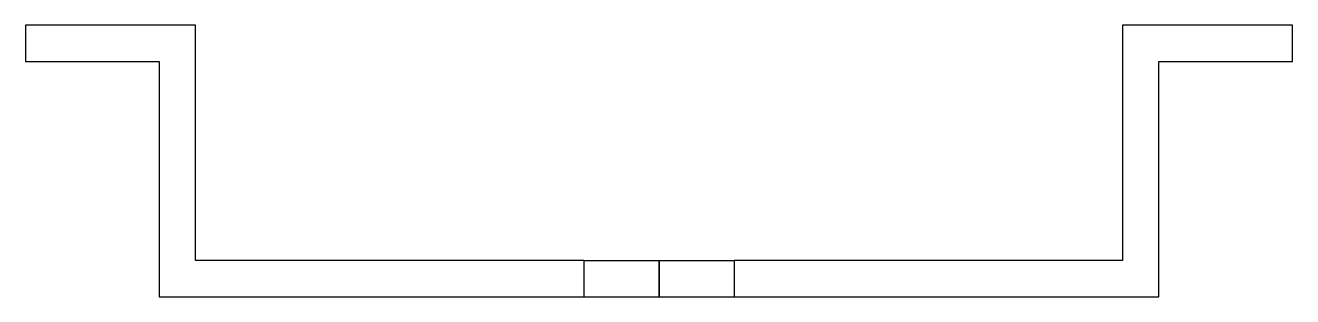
# Model space of a CAD drawing. Header units: millimetres. Extents: x -17.5 to 17.5, y -1 to 6.5.
import ezdxf

# ---------------------------------------------------------------- set-up
doc = ezdxf.new("R2010")
doc.units = ezdxf.units.MM
doc.layers.add('MAIN-1', color=7, linetype='Continuous')
doc.layers.add('MAIN-2', color=7, linetype='Continuous')

msp = doc.modelspace()

# ---------------------------------------------------------------- linework, layer by layer
at = {"layer": 'MAIN-1'}
for p, q in [((-17.5, 6.5), (-17.5, 5.5)), ((-12.8, 6.5), (-17.5, 6.5)), ((-12.8, 0), (-12.8, 6.5)), ((17.5, 6.5), (12.8, 6.5)), ((12.8, 6.5), (12.8, 0)), ((17.5, 5.5), (17.5, 6.5)), ((-17.5, 5.5), (-13.8, 5.5)), ((-13.8, 5.5), (-13.8, -1)), ((13.8, -1), (13.8, 5.5)), ((13.8, 5.5), (17.5, 5.5)), ((-2.075, 0), (-12.8, 0)), ((-2.075, 0), (0, 0)), ((-2.075, 0), (-2.075, -1)), ((0, 0), (2.075, 0)), ((0, 0), (0, -1)), ((12.8, 0), (2.075, 0)), ((2.075, 0), (2.075, -1)), ((-13.8, -1), (-2.075, -1)), ((-2.075, -1), (0, -1)), ((0, -1), (2.075, -1)), ((2.075, -1), (13.8, -1))]:
    msp.add_line(p, q, dxfattribs=at)
at = {"layer": 'MAIN-2'}
for p, q in [((-17.5, 6.5), (-17.5, 6.5)), ((-12.8, 6.5), (-12.8, 6.5)), ((12.8, 6.5), (12.8, 6.5)), ((17.5, 6.5), (17.5, 6.5)), ((-17.5, 5.5), (-17.5, 5.5)), ((-13.8, 5.5), (-13.8, 5.5)), ((13.8, 5.5), (13.8, 5.5)), ((17.5, 5.5), (17.5, 5.5)), ((-12.8, 0), (-12.8, 0)), ((-2.075, 0), (-2.075, 0)), ((-2.075, 0), (-2.075, 0)), ((0, -1), (0, 0)), ((2.075, 0), (2.075, 0)), ((2.075, 0), (2.075, 0)), ((12.8, 0), (12.8, 0)), ((-13.8, -1), (-13.8, -1)), ((-2.075, -1), (-2.075, -1)), ((-2.075, -1), (-2.075, -1)), ((2.075, -1), (2.075, -1)), ((2.075, -1), (2.075, -1)), ((13.8, -1), (13.8, -1))]:
    msp.add_line(p, q, dxfattribs=at)

doc.saveas('drawing.dxf')
